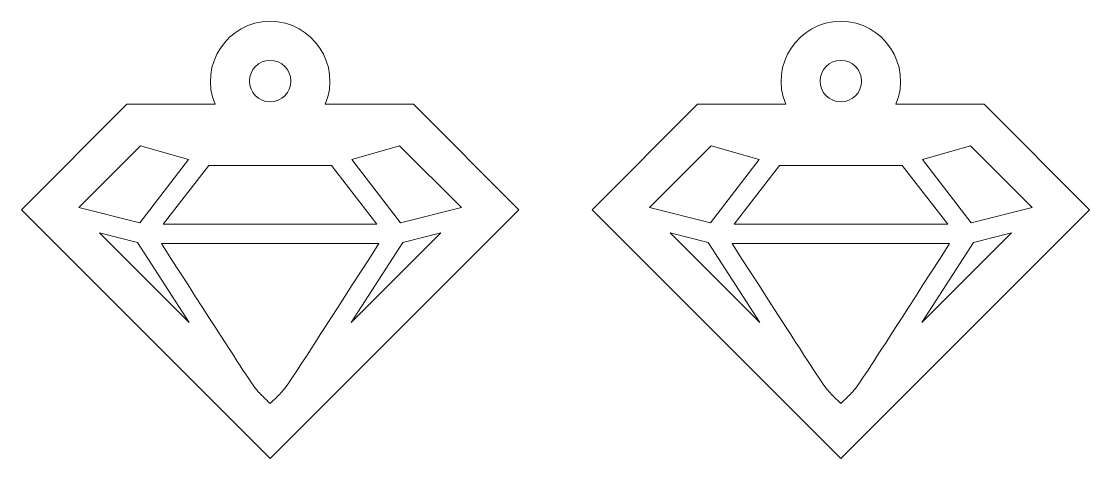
# Model space of a CAD drawing. Header units: inches. Extents: x 37 to 256, y 24 to 114.
import ezdxf

# ---------------------------------------------------------------- set-up
doc = ezdxf.new("R2010")
doc.units = ezdxf.units.IN
doc.header["$MEASUREMENT"] = 0
doc.layers.add('_U+0421_U+043B_U+043E_U+0439 1', color=7, linetype='Continuous')

msp = doc.modelspace()

# ---------------------------------------------------------------- linework, layer by layer
at = {"layer": '_U+0421_U+043B_U+043E_U+0439 1', "color": 1, "lineweight": 9, "true_color": 0xff0000}
for points in [[(61.42, 88.23), (71.26, 85.38), (61.23, 72.4), (48.77, 75.57), (61.42, 88.23)], [(114.56, 88.23), (127.22, 75.57), (114.76, 72.4), (104.73, 85.38), (114.56, 88.23)], [(188.34, 85.38), (178.31, 72.4), (165.85, 75.57), (178.5, 88.23), (188.34, 85.38)], [(244.3, 75.57), (231.84, 72.4), (221.8, 85.38), (231.64, 88.23), (244.3, 75.57)], [(100.6, 84.18), (109.91, 72.14), (66.08, 72.14), (75.39, 84.18), (100.6, 84.18)], [(217.68, 84.18), (226.99, 72.14), (183.16, 72.14), (192.47, 84.18), (217.68, 84.18)], [(52.97, 70.38), (60.75, 68.39), (71.37, 51.98), (52.97, 70.38)], [(104.62, 51.98), (115.24, 68.39), (123.01, 70.38), (104.62, 51.98)], [(170.05, 70.38), (177.83, 68.39), (188.44, 51.98), (170.05, 70.38)], [(221.7, 51.98), (232.31, 68.39), (240.09, 70.38), (221.7, 51.98)]]:
    msp.add_lwpolyline(points, dxfattribs=at)
for points, knots in [([(117.38, 96.73), (117.38, 96.73), (99.29, 96.73), (99.29, 96.73), (102.69, 104.79), (96.73, 113.74), (87.99, 113.74), (79.26, 113.74), (73.3, 104.79), (76.7, 96.73), (76.7, 96.73), (58.61, 96.73), (58.61, 96.73), (58.61, 96.73), (36.96, 75.08), (36.96, 75.08), (36.96, 75.08), (87.99, 24.04), (87.99, 24.04), (87.99, 24.04), (139.03, 75.08), (139.03, 75.08), (139.03, 75.08), (117.38, 96.73), (117.38, 96.73)], [0, 0, 0, 0, 1, 1, 1, 2, 2, 2, 3, 3, 3, 4, 4, 4, 5, 5, 5, 6, 6, 6, 7, 7, 7, 8, 8, 8, 8]), ([(154.04, 75.08), (154.04, 75.08), (205.07, 24.04), (205.07, 24.04), (205.07, 24.04), (256.11, 75.08), (256.11, 75.08), (256.11, 75.08), (234.45, 96.73), (234.45, 96.73), (234.45, 96.73), (216.36, 96.73), (216.36, 96.73), (219.77, 104.79), (213.81, 113.74), (205.07, 113.74), (196.34, 113.74), (190.38, 104.79), (193.78, 96.73), (193.78, 96.73), (175.69, 96.73), (175.69, 96.73), (175.69, 96.73), (154.04, 75.08), (154.04, 75.08)], [0, 0, 0, 0, 1, 1, 1, 2, 2, 2, 3, 3, 3, 4, 4, 4, 5, 5, 5, 6, 6, 6, 7, 7, 7, 8, 8, 8, 8]), ([(87.99, 105.74), (90.34, 105.74), (92.25, 103.83), (92.25, 101.49), (92.25, 99.14), (90.34, 97.24), (87.99, 97.24), (85.65, 97.24), (83.74, 99.14), (83.74, 101.49), (83.74, 103.83), (85.65, 105.74), (87.99, 105.74)], [0, 0, 0, 0, 1, 1, 1, 2, 2, 2, 3, 3, 3, 4, 4, 4, 4]), ([(209.32, 101.49), (209.32, 99.14), (207.42, 97.23), (205.07, 97.23), (202.72, 97.23), (200.82, 99.14), (200.82, 101.49), (200.82, 103.83), (202.72, 105.74), (205.07, 105.74), (207.42, 105.74), (209.32, 103.83), (209.32, 101.49)], [0, 0, 0, 0, 1, 1, 1, 2, 2, 2, 3, 3, 3, 4, 4, 4, 4]), ([(87.99, 35.35), (83.8, 39.55), (87.4, 34.56), (65.68, 68.14), (65.68, 68.14), (110.31, 68.14), (110.31, 68.14), (88.64, 34.64), (92.19, 39.55), (87.99, 35.35)], [0, 0, 0, 0, 1, 1, 1, 2, 2, 2, 3, 3, 3, 3]), ([(182.76, 68.14), (182.76, 68.14), (227.39, 68.14), (227.39, 68.14), (205.67, 34.56), (209.27, 39.55), (205.07, 35.35), (200.88, 39.55), (204.43, 34.64), (182.76, 68.14)], [0, 0, 0, 0, 1, 1, 1, 2, 2, 2, 3, 3, 3, 3])]:
    msp.add_open_spline(points, degree=3, knots=knots, dxfattribs=at)

doc.saveas('drawing.dxf')
